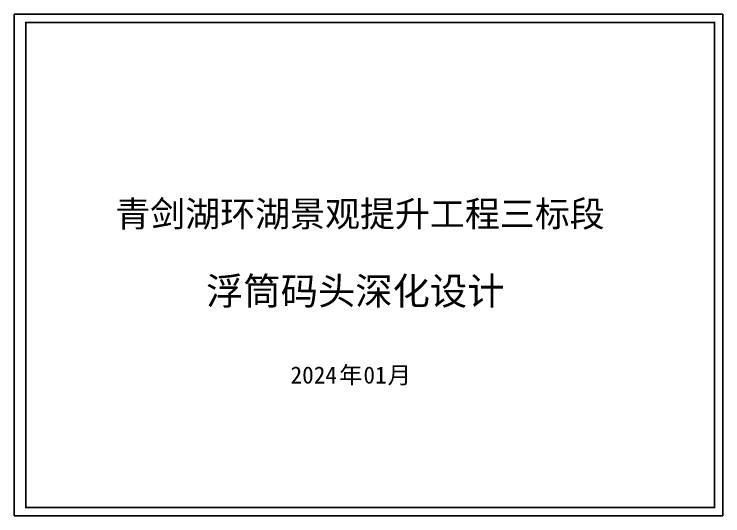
# Model space of a CAD drawing. Extents: x 343640352 to 343860175, y 671810750 to 672046431.
# Drawn here: x 343654341 to 343717341, y 672001881 to 672046431 of the extents above; entities that cross this region are included whole.
import ezdxf

# ---------------------------------------------------------------- set-up
doc = ezdxf.new("R2010")
doc.units = 0
doc.header["$LTSCALE"] = 1000
doc.layers.add('PUB_TEXT', color=7, linetype='Continuous')
doc.styles.get("Standard").update_dxf_attribs({"font": ''})
doc.styles.get('Standard').set_extended_font_data('SimSun')

msp = doc.modelspace()

# ---------------------------------------------------------------- linework, layer by layer
msp.add_lwpolyline([(343654340.7, 672001880.7), (343717340.7, 672001880.7), (343717340.7, 672046430.7), (343654340.7, 672046430.7)], close=True)
at = {"const_width": 150}
msp.add_lwpolyline([(343655386.3, 672002630.7), (343716590.7, 672002630.7), (343716590.7, 672045680.7), (343655386.3, 672045680.7)], close=True, dxfattribs=at)

# ---------------------------------------------------------------- texts
at = {"layer": 'PUB_TEXT'}
for s, height, p in [('青剑湖环湖景观提升工程三标段', 2278.481, (343663330.4, 672027558.3)), ('浮筒码头深化设计', 2430.38, (343671407.1, 672020626.4)), ('年', 1519, (343683227.9, 672013626)), ('2024', 1518.99, (343678907.3, 672013626)), ('01', 1518.99, (343685388.3, 672013626)), ('月', 1519, (343687548.6, 672013626))]:
    msp.add_text(s, height=height, dxfattribs=at).set_placement(p)

doc.saveas('drawing.dxf')
